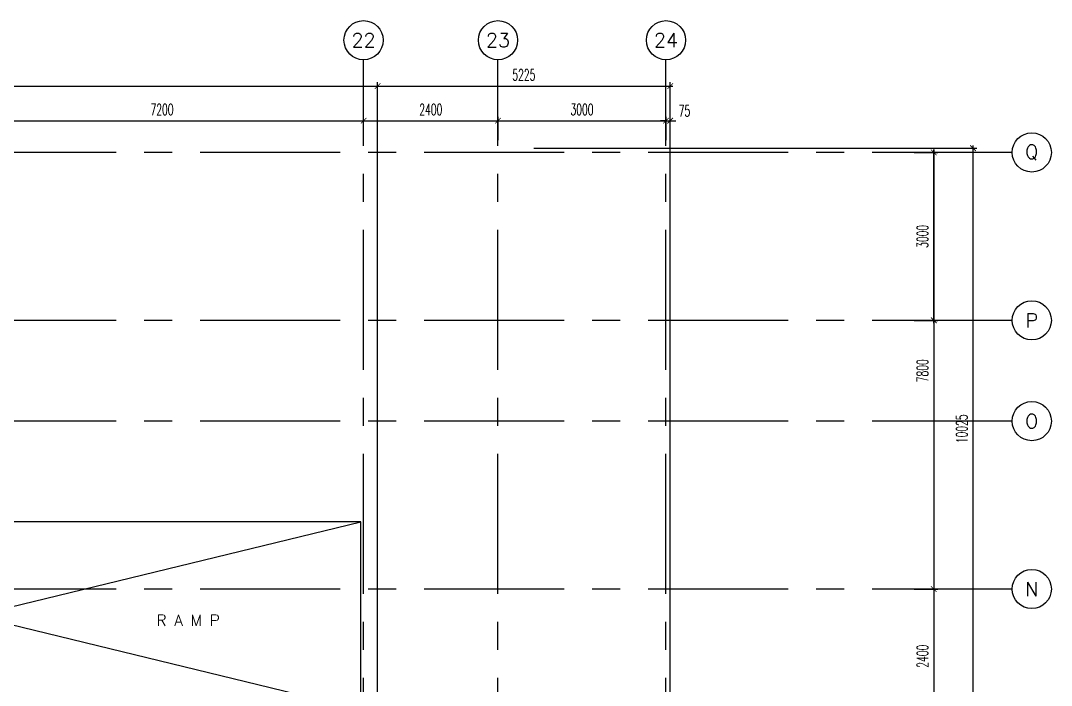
# Model space of a CAD drawing. Extents: x -0.4 to 93, y -13.2 to 77.1.
# Drawn here: x 74.54 to 92.95, y 65.25 to 77.12 of the extents above; entities that cross this region are included whole.
import ezdxf
from ezdxf.enums import TextEntityAlignment as Align

# ---------------------------------------------------------------- set-up
doc = ezdxf.new("R2010")
doc.units = 0
doc.header["$MEASUREMENT"] = 0
doc.header["$PDMODE"] = 3
doc.header["$PDSIZE"] = 0.1
doc.linetypes.add('CENTERX2', pattern=[4, 2.5, -0.5, 0.5, -0.5])
doc.layers.get('0').update_dxf_attribs({"linetype": 'CONTINUOUS'})
doc.layers.get('DEFPOINTS').update_dxf_attribs({"linetype": 'CONTINUOUS'})
for name, color, linetype in [('AX-CR', 11, 'CONTINUOUS'), ('AX-DIM', 11, 'CONTINUOUS'), ('AX-TXT', 2, 'CONTINUOUS'), ('AXES', 11, 'CENTERX2'), ('BORDER', 11, 'CONTINUOUS'), ('RM-NAME', 11, 'CONTINUOUS'), ('SLOPE', 11, 'CONTINUOUS'), ('STR', 11, 'CONTINUOUS')]:
    doc.layers.add(name, color=color, linetype=linetype)
doc.styles.add('ROMANS', font='ROMANS.shx', dxfattribs={"width": 0.6})
doc.dimstyles.new('STANDARD in', dxfattribs={"dimtxt": 0.2, "dimasz": 0.1, "dimexe": 0.07, "dimexo": 0.05, "dimgap": 0.1, "dimtad": 1, "dimdec": 0, "dimlfac": 1000, "dimzin": 0, "dimdsep": 46, "dimtxsty": 'ROMANS', "dimblk": 'ARCHTICK', "dimcen": 0.05, "dimdle": 0.05, "dimclrd": 7, "dimclre": 7, "dimclrt": 2, "dimadec": 0, "dimazin": 0, "dimtfac": 1, "dimtdec": 0, "dimtmove": 2, "dimatfit": 3, "dimldrblk": 'ARCHTICK', "dimfxl": 0, "dimtolj": 1, "dimtzin": 0, "dimarcsym": 0})

# ---------------------------------------------------------------- blocks, each defined once
blk = doc.blocks.new('_ARCHTICK')
at = {"color": 0, "linetype": 'ByBlock', "const_width": 0.15}
blk.add_lwpolyline([(-0.5, -0.5), (0.5, 0.5)], dxfattribs=at)
blk = doc.blocks.new('*D199')
at = {"layer": 'AX-DIM', "color": 7, "linetype": 'ByBlock', "lineweight": -2}
for p, q in [((83.709, 74.845), (91.622, 74.845)), ((91.552, 74.895), (91.552, 64.77)), ((90.902, 64.82), (91.622, 64.82))]:
    blk.add_line(p, q, dxfattribs=at)
at = {"layer": 'DEFPOINTS', "color": 0, "linetype": 'ByBlock'}
for p in [(83.659, 74.845), (90.852, 64.82), (91.552, 64.82)]:
    blk.add_point(p, dxfattribs=at)
at = {"layer": 'AX-DIM', "color": 7, "linetype": 'ByBlock', "lineweight": -2, "xscale": 0.1, "yscale": 0.1, "zscale": 0.1}
for p, rotation in [((91.552, 74.845), 90), ((91.552, 64.82), 270)]:
    blk.add_blockref('_ARCHTICK', p, dxfattribs=dict(at, rotation=rotation))
at = {"layer": 'AX-DIM', "color": 2, "linetype": 'ByBlock', "insert": (91.352, 69.832), "char_height": 0.2, "attachment_point": 5, "rotation": 90, "style": 'ROMANS'}
blk.add_mtext('\\A1;10025', dxfattribs=at)
blk = doc.blocks.new('*D175')
at = {"layer": 'AX-DIM', "color": 7, "linetype": 'ByBlock', "lineweight": -2}
for p, q in [((73.42, 75.337), (80.72, 75.337)), ((73.47, 74.987), (73.47, 75.407)), ((80.67, 74.987), (80.67, 75.407))]:
    blk.add_line(p, q, dxfattribs=at)
at = {"layer": 'DEFPOINTS', "color": 0, "linetype": 'ByBlock'}
for p in [(80.67, 75.337), (73.47, 74.937), (80.67, 74.937)]:
    blk.add_point(p, dxfattribs=at)
at = {"layer": 'AX-DIM', "color": 7, "linetype": 'ByBlock', "lineweight": -2, "xscale": 0.1, "yscale": 0.1, "zscale": 0.1, "rotation": 180}
blk.add_blockref('_ARCHTICK', (73.47, 75.337), dxfattribs=at)
at = {"layer": 'AX-DIM', "color": 7, "linetype": 'ByBlock', "lineweight": -2, "xscale": 0.1, "yscale": 0.1, "zscale": 0.1}
blk.add_blockref('_ARCHTICK', (80.67, 75.337), dxfattribs=at)
at = {"layer": 'AX-DIM', "color": 2, "linetype": 'ByBlock', "insert": (77.07, 75.537), "char_height": 0.2, "attachment_point": 5, "style": 'ROMANS'}
blk.add_mtext('\\A1;7200', dxfattribs=at)
blk = doc.blocks.new('*D178')
at = {"layer": 'AX-DIM', "color": 7, "linetype": 'ByBlock', "lineweight": -2}
for p, q in [((80.62, 75.337), (83.12, 75.337)), ((80.67, 74.987), (80.67, 75.407)), ((83.07, 74.987), (83.07, 75.407))]:
    blk.add_line(p, q, dxfattribs=at)
at = {"layer": 'DEFPOINTS', "color": 0, "linetype": 'ByBlock'}
for p in [(83.07, 75.337), (80.67, 74.937), (83.07, 74.937)]:
    blk.add_point(p, dxfattribs=at)
at = {"layer": 'AX-DIM', "color": 7, "linetype": 'ByBlock', "lineweight": -2, "xscale": 0.1, "yscale": 0.1, "zscale": 0.1, "rotation": 180}
blk.add_blockref('_ARCHTICK', (80.67, 75.337), dxfattribs=at)
at = {"layer": 'AX-DIM', "color": 7, "linetype": 'ByBlock', "lineweight": -2, "xscale": 0.1, "yscale": 0.1, "zscale": 0.1}
blk.add_blockref('_ARCHTICK', (83.07, 75.337), dxfattribs=at)
at = {"layer": 'AX-DIM', "color": 2, "linetype": 'ByBlock', "insert": (81.87, 75.537), "char_height": 0.2, "attachment_point": 5, "style": 'ROMANS'}
blk.add_mtext('\\A1;2400', dxfattribs=at)
blk = doc.blocks.new('*D179')
at = {"layer": 'AX-DIM', "color": 7, "linetype": 'ByBlock', "lineweight": -2}
for p, q in [((83.02, 75.337), (86.12, 75.337)), ((83.07, 74.987), (83.07, 75.407)), ((86.07, 74.987), (86.07, 75.407))]:
    blk.add_line(p, q, dxfattribs=at)
at = {"layer": 'DEFPOINTS', "color": 0, "linetype": 'ByBlock'}
for p in [(86.07, 75.337), (83.07, 74.937), (86.07, 74.937)]:
    blk.add_point(p, dxfattribs=at)
at = {"layer": 'AX-DIM', "color": 7, "linetype": 'ByBlock', "lineweight": -2, "xscale": 0.1, "yscale": 0.1, "zscale": 0.1, "rotation": 180}
blk.add_blockref('_ARCHTICK', (83.07, 75.337), dxfattribs=at)
at = {"layer": 'AX-DIM', "color": 7, "linetype": 'ByBlock', "lineweight": -2, "xscale": 0.1, "yscale": 0.1, "zscale": 0.1}
blk.add_blockref('_ARCHTICK', (86.07, 75.337), dxfattribs=at)
at = {"layer": 'AX-DIM', "color": 2, "linetype": 'ByBlock', "insert": (84.57, 75.537), "char_height": 0.2, "attachment_point": 5, "style": 'ROMANS'}
blk.add_mtext('\\A1;3000', dxfattribs=at)
blk = doc.blocks.new('*D180')
at = {"layer": 'AX-DIM', "color": 7, "linetype": 'ByBlock', "lineweight": -2}
for p, q in [((86.07, 75.337), (85.97, 75.337)), ((86.07, 74.987), (86.07, 75.407)), ((86.07, 75.337), (86.145, 75.337)), ((86.145, 74.987), (86.145, 75.407)), ((86.145, 75.337), (86.245, 75.337))]:
    blk.add_line(p, q, dxfattribs=at)
at = {"layer": 'DEFPOINTS', "color": 0, "linetype": 'ByBlock'}
for p in [(86.145, 75.337), (86.07, 74.937), (86.145, 74.937)]:
    blk.add_point(p, dxfattribs=at)
at = {"layer": 'AX-DIM', "color": 7, "linetype": 'ByBlock', "lineweight": -2, "xscale": 0.1, "yscale": 0.1, "zscale": 0.1}
blk.add_blockref('_ARCHTICK', (86.07, 75.337), dxfattribs=at)
at = {"layer": 'AX-DIM', "color": 7, "linetype": 'ByBlock', "lineweight": -2, "xscale": 0.1, "yscale": 0.1, "zscale": 0.1, "rotation": 180}
blk.add_blockref('_ARCHTICK', (86.145, 75.337), dxfattribs=at)
at = {"layer": 'AX-DIM', "color": 2, "linetype": 'ByBlock', "insert": (86.4, 75.512), "char_height": 0.2, "attachment_point": 5, "style": 'ROMANS'}
blk.add_mtext('\\A1;75', dxfattribs=at)
blk = doc.blocks.new('AXU')
at = {"layer": 'AX-CR'}
blk.add_circle((0, 350), 350, dxfattribs=at)
at = {"layer": 'AX-TXT', "style": 'ROMANS'}
blk.add_attdef('AX', text='', height=250, dxfattribs=at).set_placement((0, 350), align=Align.MIDDLE)
blk = doc.blocks.new('*D181')
at = {"layer": 'AX-DIM', "color": 7, "lineweight": -2}
for p, q in [((90.502, 74.77), (90.922, 74.77)), ((90.852, 71.72), (90.852, 74.82)), ((90.502, 71.77), (90.922, 71.77))]:
    blk.add_line(p, q, dxfattribs=at)
at = {"layer": 'DEFPOINTS', "color": 0}
for p in [(90.452, 74.77), (90.852, 74.77), (90.452, 71.77)]:
    blk.add_point(p, dxfattribs=at)
at = {"layer": 'AX-DIM', "color": 7, "lineweight": -2, "xscale": 0.1, "yscale": 0.1, "zscale": 0.1}
for p, rotation in [((90.852, 74.77), 90), ((90.852, 71.77), 270)]:
    blk.add_blockref('_ARCHTICK', p, dxfattribs=dict(at, rotation=rotation))
at = {"layer": 'AX-DIM', "color": 2, "insert": (90.652, 73.27), "char_height": 0.2, "attachment_point": 5, "rotation": 90, "style": 'ROMANS'}
blk.add_mtext('\\A1;3000', dxfattribs=at)
blk = doc.blocks.new('AXR')
at = {"layer": 'AX-CR'}
blk.add_circle((350, 0), 350, dxfattribs=at)
at = {"layer": 'AX-TXT', "style": 'ROMANS'}
blk.add_attdef('AX', text='', height=250, dxfattribs=at).set_placement((350, 0), align=Align.MIDDLE)
blk = doc.blocks.new('*D182')
at = {"layer": 'AX-DIM', "color": 7, "lineweight": -2}
for p, q in [((90.502, 74.77), (90.922, 74.77)), ((90.852, 74.82), (90.852, 66.92)), ((90.502, 66.97), (90.922, 66.97))]:
    blk.add_line(p, q, dxfattribs=at)
at = {"layer": 'DEFPOINTS', "color": 0}
for p in [(90.452, 74.77), (90.452, 66.97), (90.852, 66.97)]:
    blk.add_point(p, dxfattribs=at)
at = {"layer": 'AX-DIM', "color": 7, "lineweight": -2, "xscale": 0.1, "yscale": 0.1, "zscale": 0.1}
for p, rotation in [((90.852, 74.77), 90), ((90.852, 66.97), 270)]:
    blk.add_blockref('_ARCHTICK', p, dxfattribs=dict(at, rotation=rotation))
at = {"layer": 'AX-DIM', "color": 2, "insert": (90.652, 70.87), "char_height": 0.2, "attachment_point": 5, "rotation": 90, "style": 'ROMANS'}
blk.add_mtext('\\A1;7800', dxfattribs=at)
blk = doc.blocks.new('*D183')
at = {"layer": 'AX-DIM', "color": 7, "lineweight": -2}
for p, q in [((90.852, 67.02), (90.852, 64.52)), ((90.502, 66.97), (90.922, 66.97)), ((90.502, 64.57), (90.922, 64.57))]:
    blk.add_line(p, q, dxfattribs=at)
at = {"layer": 'DEFPOINTS', "color": 0}
for p in [(90.452, 66.97), (90.452, 64.57), (90.852, 64.57)]:
    blk.add_point(p, dxfattribs=at)
at = {"layer": 'AX-DIM', "color": 7, "lineweight": -2, "xscale": 0.1, "yscale": 0.1, "zscale": 0.1}
for p, rotation in [((90.852, 66.97), 90), ((90.852, 64.57), 270)]:
    blk.add_blockref('_ARCHTICK', p, dxfattribs=dict(at, rotation=rotation))
at = {"layer": 'AX-DIM', "color": 2, "insert": (90.652, 65.77), "char_height": 0.2, "attachment_point": 5, "rotation": 90, "style": 'ROMANS'}
blk.add_mtext('\\A1;2400', dxfattribs=at)
blk = doc.blocks.new('*D184')
at = {"layer": 'AX-DIM', "color": 7, "lineweight": -2}
for p, q in [((90.502, 74.77), (90.922, 74.77)), ((90.852, 74.82), (90.852, 71.72)), ((90.502, 71.77), (90.922, 71.77))]:
    blk.add_line(p, q, dxfattribs=at)
at = {"layer": 'DEFPOINTS', "color": 0}
for p in [(90.452, 74.77), (90.452, 71.77), (90.852, 71.77)]:
    blk.add_point(p, dxfattribs=at)
at = {"layer": 'AX-DIM', "color": 7, "lineweight": -2, "xscale": 0.1, "yscale": 0.1, "zscale": 0.1}
for p, rotation in [((90.852, 74.77), 90), ((90.852, 71.77), 270)]:
    blk.add_blockref('_ARCHTICK', p, dxfattribs=dict(at, rotation=rotation))
at = {"layer": 'AX-DIM', "color": 2, "insert": (90.652, 73.27), "char_height": 0.2, "attachment_point": 5, "rotation": 90, "style": 'ROMANS'}
blk.add_mtext('\\A1;3000', dxfattribs=at)
blk = doc.blocks.new('*D185')
at = {"layer": 'AX-DIM', "color": 7, "lineweight": -2}
for p, q in [((80.92, 75.305), (80.92, 76.025)), ((86.145, 58.019), (86.145, 76.025)), ((80.87, 75.955), (86.195, 75.955))]:
    blk.add_line(p, q, dxfattribs=at)
at = {"layer": 'DEFPOINTS', "color": 0}
for p in [(86.145, 75.955), (80.92, 75.255), (86.145, 57.969)]:
    blk.add_point(p, dxfattribs=at)
at = {"layer": 'AX-DIM', "color": 7, "lineweight": -2, "xscale": 0.1, "yscale": 0.1, "zscale": 0.1, "rotation": 180}
blk.add_blockref('_ARCHTICK', (80.92, 75.955), dxfattribs=at)
at = {"layer": 'AX-DIM', "color": 7, "lineweight": -2, "xscale": 0.1, "yscale": 0.1, "zscale": 0.1}
blk.add_blockref('_ARCHTICK', (86.145, 75.955), dxfattribs=at)
at = {"layer": 'AX-DIM', "color": 2, "insert": (83.532, 76.155), "char_height": 0.2, "attachment_point": 5, "style": 'ROMANS'}
blk.add_mtext('\\A1;5225', dxfattribs=at)
blk = doc.blocks.new('*D186')
at = {"layer": 'AX-DIM', "color": 7, "lineweight": -2}
for p, q in [((6.23, 73.473), (6.23, 76.025)), ((80.92, 63.827), (80.92, 76.025)), ((6.18, 75.955), (80.97, 75.955))]:
    blk.add_line(p, q, dxfattribs=at)
at = {"layer": 'DEFPOINTS', "color": 0}
for p in [(80.92, 75.955), (6.23, 73.423), (80.92, 63.777)]:
    blk.add_point(p, dxfattribs=at)
at = {"layer": 'AX-DIM', "color": 7, "lineweight": -2, "xscale": 0.1, "yscale": 0.1, "zscale": 0.1, "rotation": 180}
blk.add_blockref('_ARCHTICK', (6.23, 75.955), dxfattribs=at)
at = {"layer": 'AX-DIM', "color": 7, "lineweight": -2, "xscale": 0.1, "yscale": 0.1, "zscale": 0.1}
blk.add_blockref('_ARCHTICK', (80.92, 75.955), dxfattribs=at)
at = {"layer": 'AX-DIM', "color": 2, "insert": (43.575, 76.155), "char_height": 0.2, "attachment_point": 5, "style": 'ROMANS'}
blk.add_mtext('\\A1;74690', dxfattribs=at)

msp = doc.modelspace()

# ---------------------------------------------------------------- linework, layer by layer
at = {"layer": 'AXES'}
for p, q in [((80.6695, -1.1143), (80.6695, 76.4248)), ((83.0695, -1.1143), (83.0695, 76.4248)), ((86.0695, -1.1143), (86.0695, 76.4248)), ((92.2523, 74.77), (22.4295, 74.77)), ((92.2523, 71.77), (22.4295, 71.77)), ((92.2523, 69.97), (22.4295, 69.97)), ((92.2523, 66.97), (22.4295, 66.97))]:
    msp.add_line(p, q, dxfattribs=at)
at = {"layer": 'BORDER'}
msp.add_line((80.6195, 68.17), (57.9445, 68.17), dxfattribs=at)
at = {"layer": 'SLOPE', "color": 5}
for q in [(80.6195, 68.17), (80.6195, 64.82)]:
    msp.add_line((73.7195, 66.495), q, dxfattribs=at)
at = {"layer": 'STR'}
msp.add_line((80.6195, 64.82), (80.6195, 68.17), dxfattribs=at)

# ---------------------------------------------------------------- block references
at = {"layer": 'AXES', "xscale": 0.001000000047497451, "yscale": 0.0009999999892897904, "zscale": 0.001}
for name, p, values in [('AXU', (80.6695, 76.4248), {'AX': '22'}), ('AXU', (83.0695, 76.4248), {'AX': '23'}), ('AXU', (86.0695, 76.4248), {'AX': '24'}), ('AXR', (92.2523, 74.77), {'AX': 'Q'}), ('AXR', (92.2523, 71.77), {'AX': 'P'}), ('AXR', (92.2523, 69.97), {'AX': 'O'}), ('AXR', (92.2523, 66.97), {'AX': 'N'})]:
    msp.add_blockref(name, p, dxfattribs=at).add_auto_attribs(values)

# ---------------------------------------------------------------- texts
at = {"layer": 'RM-NAME', "style": 'ROMANS'}
msp.add_text('R A M P', height=0.2, dxfattribs=at).set_placement((76.9704, 66.3121))

# ---------------------------------------------------------------- dimensions: what is measured, and where the dimension line sits
at = {"layer": 'AX-DIM'}
for base, p1, p2, picture, middle in [((80.9195, 75.9555), (6.2295, 73.4228), (80.9195, 63.7771), '*D186', (43.5745, 76.1555)), ((86.1445, 75.9555), (80.9195, 75.2555), (86.1445, 57.9695), '*D185', (83.532, 76.1555))]:
    dim = msp.add_linear_dim(base=base, p1=p1, p2=p2, dimstyle='STANDARD in', dxfattribs=at)
    dim.commit()
    dim.dimension.update_dxf_attribs({"geometry": picture, "text_midpoint": middle})
at = {"layer": 'AX-DIM', "color": 1, "linetype": 'ByBlock'}
for base, p1, p2, picture, middle in [((80.6695, 75.3372), (73.4695, 74.9372), (80.6695, 74.9372), '*D175', (77.0695, 75.5372)), ((83.0695, 75.3372), (80.6695, 74.9372), (83.0695, 74.9372), '*D178', (81.8695, 75.5372)), ((86.0695, 75.3372), (83.0695, 74.9372), (86.0695, 74.9372), '*D179', (84.5695, 75.5372))]:
    dim = msp.add_linear_dim(base=base, p1=p1, p2=p2, dimstyle='STANDARD in', dxfattribs=at)
    dim.commit()
    dim.dimension.update_dxf_attribs({"geometry": picture, "text_midpoint": middle})
dim = msp.add_linear_dim(base=(86.1445, 75.3372), p1=(86.0695, 74.9372), p2=(86.1445, 74.9372), dimstyle='STANDARD in', dxfattribs=at)
dim.commit()
dim.dimension.update_dxf_attribs({"geometry": '*D180', "text_midpoint": (86.3999, 75.5122), "dimtype": 160})
at = {"layer": 'AX-DIM', "linetype": 'ByBlock'}
dim = msp.add_linear_dim(base=(91.5523, 64.82), p1=(83.6594, 74.845), p2=(90.8523, 64.82), angle=270, dimstyle='STANDARD in', dxfattribs=at)
dim.commit()
dim.dimension.update_dxf_attribs({"geometry": '*D199', "text_midpoint": (91.3523, 69.8325)})
at = {"layer": 'AX-DIM', "color": 6}
for base, p1, p2, picture, middle in [((90.8523, 74.77), (90.4523, 71.77), (90.4523, 74.77), '*D181', (90.6523, 73.27)), ((90.8523, 66.97), (90.4523, 74.77), (90.4523, 66.97), '*D182', (90.6523, 70.87)), ((90.8523, 71.77), (90.4523, 74.77), (90.4523, 71.77), '*D184', (90.6523, 73.27)), ((90.8523, 64.57), (90.4523, 66.97), (90.4523, 64.57), '*D183', (90.6523, 65.77))]:
    dim = msp.add_linear_dim(base=base, p1=p1, p2=p2, angle=270, dimstyle='STANDARD in', dxfattribs=at)
    dim.commit()
    dim.dimension.update_dxf_attribs({"geometry": picture, "text_midpoint": middle})

doc.saveas('drawing.dxf')
